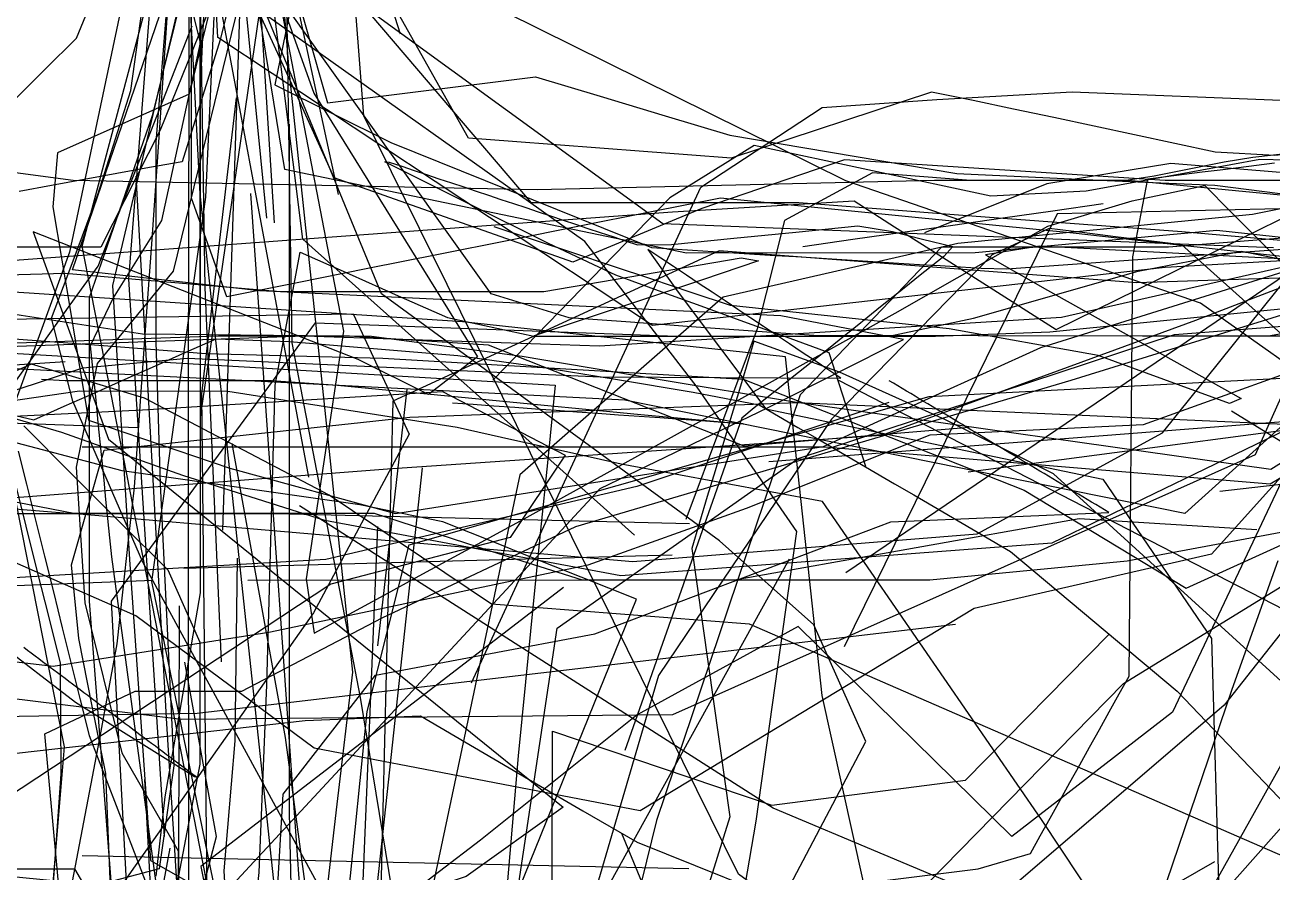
# Model space of a CAD drawing. Header units: metres. Extents: x 30 to 6769, y 117 to 5736.
# Drawn here: x 2122.5 to 2499.1, y 4783.3 to 5039.3 of the extents above; entities that cross this region are included whole.
import ezdxf

# ---------------------------------------------------------------- set-up
doc = ezdxf.new("R2010")
doc.units = ezdxf.units.M
for name, color, linetype in [('FLOOR_0', 1, 'Continuous'), ('FLOOR_1', 2, 'Continuous'), ('FLOOR_2', 3, 'Continuous')]:
    doc.layers.add(name, color=color, linetype=linetype)

msp = doc.modelspace()

# ---------------------------------------------------------------- linework, layer by layer
at = {"layer": 'FLOOR_0', "color": 4}
for points in [[(2383.32, 4925.18), (2345.27, 4912.49), (2307.22, 4899.8), (2213.31, 4877.74), (1992.31, 4864.79)], [(2189.79, 4871.5), (2336.79, 4871.61), (2440.87, 4890.13), (2494.49, 4886.78)], [(2322.96, 4784.27), (2139.76, 4788.2)]]:
    msp.add_lwpolyline(points, dxfattribs=at)
at = {"layer": 'FLOOR_0', "color": 7}
msp.add_lwpolyline([(2170.41, 4875.19), (2317.93, 4879.13)], dxfattribs=at)
at = {"layer": 'FLOOR_0', "color": 5}
msp.add_lwpolyline([(2403.44, 4858.08), (2174.45, 4831.24), (2072.8, 4829.54)], dxfattribs=at)
at = {"layer": 'FLOOR_0', "color": 2}
msp.add_lwpolyline([(2155.3, 3846.87), (2164.72, 4000.66), (2176.66, 4160.08), (2195.54, 4349.02), (2238.57, 4461.02), (2360.45, 4637.18), (2544.7, 4845.08)], dxfattribs=at)
at = {"layer": 'FLOOR_0', "color": 3}
msp.add_lwpolyline([(2055.73, 4812), (2207.08, 4829.15), (2241.87, 4830.48), (2258.22, 4820.94), (2274.58, 4811.39), (2290.94, 4801.84), (2307.3, 4792.3), (2413.46, 4749.62), (2585.04, 4686.1)], dxfattribs=at)
at = {"layer": 'FLOOR_1', "color": 2}
for points in [[(2180.64, 4508.45), (2201.94, 4545.62), (2249.19, 4599.45), (2281.72, 4614.24), (2314.25, 4629.04), (2343.24, 4798.7), (2355.57, 4886.26), (2325.43, 4929.82), (2291.52, 4973.83), (2195.37, 5042.2), (2186.25, 5140.41), (2199.75, 5207.94), (2192.22, 5374.19), (2183.63, 5490.9), (2181.09, 5520.32), (2179.79, 5534.64), (2178.49, 5548.95), (2177.19, 5563.26), (2175.89, 5577.58), (2213.28, 5621.05), (2202.98, 5641.67), (2178.83, 5649.87), (2102.68, 5622.68), (1902.63, 5579.91)], [(2164.55, 4794.03), (2153.87, 4962.45), (2168.71, 5153.52), (2155.3, 5315.62), (2133.3, 5488.74), (1994.49, 5589.45), (1826.42, 5535.64), (1730.72, 5413.69)], [(2306.58, 4885.16), (2206.37, 4974.6), (2188.83, 5114.31), (2222.37, 5190.23), (2226.09, 5344.31)], [(2144.51, 5159.45), (2175.42, 5033.88), (2163.66, 4980.17), (2149.08, 4956.83), (2142.18, 4942.37), (2142.76, 4936.57), (2143.34, 4930.76), (2143.92, 4924.96), (2144.5, 4919.16), (2145.08, 4913.35), (2145.66, 4907.55), (2146.24, 4901.75), (2146.82, 4895.94), (2147.4, 4890.14), (2147.98, 4884.34), (2148.56, 4878.53), (2162, 4779.99)], [(2206.72, 5137.66), (2181.38, 5034.78), (2169.93, 4997.99), (2160.07, 4996.2), (2150.22, 4994.41), (2140.37, 4992.61), (2130.51, 4990.82), (2120.66, 4989.03)], [(2622.46, 4772.71), (2649.54, 4942.42), (2597.73, 4973.42), (2466.81, 4966.04), (2311.98, 4948.48), (2180.73, 5035.57), (2175.42, 5133.02)], [(2188.83, 5091.62), (2182.12, 4886.6)], [(2210.01, 4508.85), (2220.87, 4544.62), (2246.2, 4553.83), (2271.53, 4563.05), (2332.86, 4573.18), (2411.29, 4576.27), (2470.42, 4581.42), (2584.83, 4676.06), (2619.36, 4712.32), (2621.68, 4727.37), (2623.99, 4742.43), (2626.31, 4757.49), (2628.62, 4772.54), (2630.94, 4787.6), (2565.91, 4892.78), (2477.45, 4955.26), (2370.32, 4992.17), (2185.36, 5083.96)], [(2545.46, 4970.33), (2471.88, 4976.84), (2405.68, 4981.78), (2356.18, 4985.57), (2342.72, 4985.57), (2329.26, 4985.57), (2315.8, 4985.57), (2302.33, 4985.57), (2288.87, 4985.57), (2275.41, 4985.57), (2195.62, 5079.29)], [(2510.24, 5001.17), (2493.27, 4999.28), (2484.67, 4997.8), (2477.63, 4996.39), (2470.58, 4994.98), (2463.53, 4993.57), (2455.07, 4992.28), (2431.6, 4992.28), (2408.14, 4992.28), (2378.41, 4994.6), (2351.82, 4980.27), (2343.61, 4947.44), (2322.07, 4889.86)], [(2636.96, 4911.88), (2634.36, 4930.26), (2630.13, 4935.9), (2625.91, 4941.53), (2621.69, 4947.16), (2617.46, 4952.8), (2613.24, 4958.43), (2609.02, 4964.06), (2604.79, 4969.7), (2600.57, 4975.33), (2592.63, 4979.92), (2578.45, 4982.76), (2564.28, 4985.59), (2550.11, 4988.43), (2535.94, 4991.26), (2506.49, 4994.31), (2468.51, 4997.48), (2431.08, 4991.26), (2394.15, 4976.49)], [(2154.85, 4748.23), (2148.59, 4865.13), (2210.25, 4949.31), (2319.22, 4945.31), (2329.91, 4945.31), (2340.61, 4945.31), (2351.31, 4945.31), (2362, 4945.31), (2372.7, 4945.31), (2383.39, 4945.31), (2408.91, 4950.71), (2458.65, 4964.93), (2489.85, 4970.96), (2501.9, 4968.55)], [(2178.61, 4326.81), (2168.01, 4481.62), (2239.45, 4562.38), (2355.07, 4566.06), (2419.96, 4562.07), (2438.99, 4563.64), (2429.68, 4578.55), (2420.36, 4593.46), (2411.05, 4608.37), (2297.82, 4656.95), (2258.26, 4686.75), (2243.62, 4699.76), (2228.99, 4712.78), (2214.35, 4725.79), (2201.13, 4823.93), (2184.99, 4912.79)], [(2120.41, 4910.48), (2122.9, 4900.53), (2125.61, 4889.67), (2128.32, 4878.82), (2131.03, 4867.97), (2133.74, 4857.11), (2136.46, 4846.26), (2139.17, 4835.4), (2141.88, 4824.55), (2155.41, 4789.35), (2168.95, 4754.12), (2230.32, 4663.12), (2299.05, 4642.04), (2312.14, 4636.09), (2325.24, 4630.13), (2338.33, 4624.18), (2351.42, 4618.23), (2364.51, 4612.27), (2392.97, 4601.43), (2432.21, 4587.15), (2464.4, 4582.98), (2493.68, 4582.98), (2503.06, 4581.83)], [(2567.79, 4907.96), (2483.28, 4898.28)]]:
    msp.add_lwpolyline(points, dxfattribs=at)
at = {"layer": 'FLOOR_1', "color": 1}
for points in [[(2123.08, 5589.45), (2385.56, 5560.18), (2502.62, 5460.85), (2336.84, 5283.31), (2332.45, 5256.69), (2359.75, 5243.94), (2387.06, 5231.19), (2446.43, 5211.34), (2587.86, 4995.54), (2472.78, 4891.63), (2303.6, 4925.92), (2046.58, 4939.14), (1991.19, 4942.84), (1811.98, 4931.27)], [(2235.87, 5036.53), (2192.39, 5172.66), (2319.72, 5200.28), (2363.2, 5288.07), (2357, 5362.36), (2344.61, 5377.86), (2278.83, 5430.75), (2089.69, 5585.53), (1881.05, 5589.81)], [(1669.07, 5536.97), (1895.52, 5569.32), (2141.95, 5574.25), (2202.24, 5326.91), (2172.71, 5061.95), (2148.89, 4960.6), (2154.07, 4877.77), (2160.39, 4786.79), (2351.32, 4678.64), (2547.77, 4713.96), (2560.95, 4727.91), (2555.77, 4723.89), (2550.6, 4719.86), (2545.42, 4715.83), (2540.25, 4711.8), (2535.07, 4707.78), (2529.9, 4703.75), (2524.72, 4699.72), (2519.54, 4695.7), (2514.37, 4691.67), (2509.19, 4687.64), (2503.53, 4683.42), (2301.48, 4599.07)], [(2374.23, 4519.16), (2362.56, 4535.21), (2350.9, 4551.25), (2339.24, 4567.3), (2327.58, 4583.34), (2243.79, 4719.09), (2158.08, 4876.99), (2136.9, 4925.64), (2130.49, 4950.7), (2135.16, 4963.16), (2139.83, 4975.62), (2144.5, 4988.08), (2154.46, 5019.55), (2175.42, 5169.97)], [(2513.22, 4654.69), (2338, 4782.65), (2224.77, 5011.89), (2213.79, 5154.36)], [(2168.71, 5150.14), (2163.6, 5101.79), (2135.91, 4970.62), (2115.83, 4915.39), (2119.28, 4901.59), (2122.72, 4887.79), (2126.17, 4873.99), (2129.62, 4860.19), (2133.07, 4846.39), (2133.26, 4813.02), (2128.77, 4748.61), (2138.9, 4677.66), (2141.55, 4573.57), (2136.76, 4631.08), (2166.35, 4790.5)], [(2188.83, 5103.52), (2213.85, 5015.74), (2276.64, 5023.63), (2296.2, 5017.76), (2315.76, 5011.88), (2335.33, 5006.01), (2403.91, 4994.44), (2449.25, 4992.28), (2481.83, 4990.86), (2506.3, 4987.8)], [(2504.69, 4992.28), (2466.86, 4992.28), (2369.93, 4998.54), (2326.86, 4983.84), (2287.96, 4967.62), (2215.87, 4993.15), (2202.52, 5022.54), (2189.16, 5051.93)], [(2186.25, 5017.26), (2175.73, 4927.87), (2178.14, 4700.43)], [(2289.35, 4769.16), (2410.35, 4784.27), (2426.12, 4788.9), (2429.1, 4794.26), (2432.08, 4799.62), (2435.05, 4804.98), (2438.03, 4810.34), (2441.01, 4815.7), (2443.98, 4821.06), (2446.96, 4826.42), (2449.93, 4831.77), (2452.91, 4837.13), (2455.89, 4842.49), (2457.09, 4969.27), (2461.61, 4992.84), (2467.08, 4993.53), (2472.54, 4994.21), (2478.01, 4994.9), (2483.47, 4995.58), (2488.94, 4996.26), (2494.41, 4996.95), (2499.87, 4997.63)], [(2179.8, 4599.14), (2165.31, 4828.13), (2156.03, 4993.59)], [(2448.04, 4985.23), (2432.93, 4983.07), (2417.81, 4980.91), (2402.7, 4978.75), (2387.59, 4976.59), (2372.48, 4974.43), (2357.37, 4972.27)], [(2214.85, 4534.52), (2212.06, 4552.67), (2209.27, 4570.81), (2206.48, 4588.96), (2203.69, 4607.1), (2255.03, 4669.34), (2283.14, 4857.04), (2355.95, 4908.27), (2469.65, 4945.76), (2494.41, 4947.67), (2519.18, 4949.57)], [(2168.71, 4540.02), (2167.51, 4745.28), (2180.34, 4794.09), (2170.77, 4846.78)]]:
    msp.add_lwpolyline(points, dxfattribs=at)
at = {"layer": 'FLOOR_1', "color": 4}
for points in [[(2204.77, 4358.28), (2208.95, 4557.15), (2208.95, 4695.64), (2212.07, 4763.87), (2216.77, 4803.78), (2221.46, 4843.68), (2202.28, 5025.64), (2193.09, 5139.14), (2195.54, 5271.25), (2214.32, 5315.44), (2226.71, 5376.28), (2108.7, 5535.43), (1963.55, 5583.03), (1879.58, 5561.68), (1862.76, 5559.58), (1845.95, 5557.48), (1829.13, 5555.37), (1812.31, 5553.27), (1795.49, 5551.16), (1766.84, 5546.92), (1577.11, 5493.6), (1469.7, 5469.35), (1293, 5523.12)], [(2182.12, 4413.78), (2194.78, 4568.26), (2202.15, 4738.32), (2175.42, 4988.26), (2169.37, 5105.1), (2168.71, 5235.9)], [(2164.18, 5170.92), (2175.42, 5049.34), (2176.82, 4959.95), (2181.74, 4846.82)], [(2195.54, 4980.94), (2179.2, 5146.06)], [(2565.51, 4981.77), (2455.67, 4992.28), (2397.17, 4992.28), (2277.12, 4989.48), (2136.98, 4992.28), (2099.87, 4997.21), (2109.4, 5006.75), (2118.94, 5016.29), (2128.47, 5025.82), (2138, 5035.36), (2174.82, 5124.91)], [(2188, 5121.93), (2160.85, 5011.87), (2141.89, 4956.86), (2141.89, 4949.81), (2141.89, 4942.76), (2141.89, 4935.7), (2141.89, 4928.65), (2141.89, 4921.6), (2141.89, 4914.54), (2141.89, 4907.49), (2141.89, 4900.44), (2141.89, 4893.38), (2141.89, 4886.33), (2141.89, 4879.28), (2141.89, 4872.22), (2141.89, 4865.17), (2148.59, 4777.93)], [(2208.17, 4902.63), (2172.09, 5096.02)], [(2167.44, 5072.28), (2162, 5003.88), (2162, 4973.73), (2162, 4943.58), (2163.29, 4900.49), (2167.4, 4815.37), (2162.97, 4784.31), (2144.36, 4779.33), (2121.83, 4781.58), (2099.29, 4783.84), (2103.93, 4784.27), (2115.08, 4784.27), (2126.22, 4784.27), (2137.37, 4784.27), (2142.64, 4775.26), (2143.9, 4760.1), (2145.16, 4744.94), (2146.42, 4729.78), (2147.69, 4714.63), (2156.75, 4689.07), (2196.74, 4626.31), (2291.13, 4548.38), (2339.75, 4535.96), (2352.05, 4511.35)], [(2119.38, 4931.23), (2127.76, 4942.97), (2136.14, 4954.71), (2144.53, 4966.45), (2172.91, 5039.06)], [(2202.24, 5009.32), (2202.24, 4801.16), (2206.98, 4594.43)], [(2190.6, 4988.35), (2207.82, 4744.21)], [(2516.25, 4933.09), (2471.89, 4972.82), (2461.85, 4974.07), (2451.81, 4975.33), (2441.77, 4976.58), (2431.73, 4977.84), (2414.6, 4969.89), (2366, 4920.16), (2313.77, 4842.73), (2279.81, 4726.51)], [(2625.31, 4883.19), (2620.89, 4942.83), (2602.49, 4950.19), (2584.09, 4957.56), (2565.68, 4964.93), (2458.23, 4961.43), (2332.08, 4971.02), (2233.59, 4925.58), (2229.07, 4740.67)], [(2161.54, 4532.09), (2160.17, 4540.32), (2158.8, 4548.55), (2157.43, 4556.78), (2156.06, 4565), (2153.01, 4594.71), (2148.59, 4646.83), (2148.59, 4672.24), (2148.59, 4697.65), (2148.59, 4723.06), (2148.59, 4771.25), (2146.86, 4813.09), (2142.78, 4833.46), (2138.71, 4853.84), (2136.5, 4876.12), (2146.4, 4910.79), (2238.7, 4920.78), (2355.67, 4925.18), (2507.47, 4918.47)], [(2188.51, 4533.71), (2215.09, 4598.32), (2263.61, 4596.97), (2308.27, 4576.34), (2308.07, 4577.01), (2285.88, 4588.11), (2263.7, 4599.21), (2241.51, 4610.3), (2137.5, 4574.07), (2107.48, 4571.7), (2124.52, 4615.32), (2147.6, 4689.24), (2129.58, 4718.09), (2097.5, 4711.63), (2143.21, 4720.36), (2156.07, 4751.24), (2168.93, 4782.11), (2175.42, 4815.91), (2175.42, 4852.7), (2165.67, 4874.54), (2151.15, 4889.07), (2136.63, 4903.6), (2122.1, 4918.13)], [(1508.84, 3868.37), (1521.01, 3957.92), (1568.1, 4002.85), (1713.46, 3969.88), (1844.37, 3940.24), (1963.98, 3951.12), (2052.69, 3998.11), (2151.41, 4177.53), (2175.42, 4375.25), (2184.39, 4480.26), (2198.28, 4549.73), (2207.36, 4595.15), (2215.9, 4639.58), (2218.73, 4673.53), (2221.55, 4707.47), (2229.07, 4887.75)], [(2383.32, 4524.99), (2383.32, 4567.37), (2368.49, 4635.98), (2302.75, 4794.92)]]:
    msp.add_lwpolyline(points, dxfattribs=at)
at = {"layer": 'FLOOR_1', "color": 6}
for points in [[(2063.44, 5576.98), (2140.06, 5522.96), (2159.18, 5432.84), (2174.63, 5231.05), (2181.29, 5081.17), (2177.02, 4987.27), (2160.72, 4871.14), (2190.52, 4725.75)], [(2106.02, 4127.22), (2192.47, 4292.88), (2200.85, 4431.93), (2204.34, 4541.58), (2171.94, 4737.93), (2171.84, 4929.62), (2172.36, 5158.04), (2176.01, 5187.23), (2178.99, 5232.63), (2187.1, 5331.4), (2229.01, 5443.17)], [(2321.65, 4532.71), (2315.87, 4539.33), (2310.08, 4545.95), (2304.29, 4552.56), (2298.5, 4559.18), (2292.72, 4565.8), (2263.19, 4611.57), (2177.24, 4780.62), (2139.74, 4972.48), (2185.72, 5145.45)], [(2537.03, 4961.61), (2629.17, 5012.19), (2596.87, 5009.11), (2564.57, 5006.03), (2532.26, 5002.96), (2499.96, 4999.88), (2481.96, 5000.85), (2469.77, 5003.46), (2457.58, 5006.07), (2445.4, 5008.69), (2433.21, 5011.3), (2421.02, 5013.91), (2408.83, 5016.52), (2396.29, 5018.97), (2335.75, 4999.04), (2322.53, 5000.05), (2309.31, 5001.07), (2296.09, 5002.09), (2282.87, 5003.11), (2269.65, 5004.12), (2256.43, 5005.14), (2201, 5103.67)], [(2188.83, 5087.5), (2172.06, 5018.37), (2132.25, 5000.67), (2130.9, 4984.4), (2133.59, 4968.27), (2136.28, 4952.15), (2138.96, 4936.03), (2141.65, 4919.9), (2184.32, 4905.41), (2234.36, 4891.63), (2363.64, 4911.96), (2380.05, 4919.43), (2396.46, 4926.89), (2412.87, 4934.35), (2429.28, 4941.81), (2566.87, 4984.82)], [(2182.12, 4340.07), (2183.07, 4480.45), (2161.33, 4524.97), (2152.45, 4556.04), (2141.89, 4678.79), (2128.47, 4825.1), (2155.71, 4837.95), (2187.95, 4837.95), (2230.36, 4860.12), (2288.82, 4887.71), (2438.43, 4931.96), (2556.92, 4968.72), (2634.88, 4980.09), (2678.82, 4934.82), (2660.39, 4816.74), (2637.16, 4667.83), (2523.81, 4546.44), (2393.29, 4708.94)], [(2612.3, 4965.97), (2498.02, 4945.31)], [(2448.65, 4534.34), (2438.55, 4535.26), (2424.39, 4537.37), (2391.52, 4544.96), (2358.64, 4552.55), (2302.63, 4637.37), (2293.78, 4770.14), (2353.36, 4877.96)], [(2285.15, 4869.32), (2175.55, 4784.93), (2198.22, 4671.56)]]:
    msp.add_lwpolyline(points, dxfattribs=at)
at = {"layer": 'FLOOR_1', "color": 3}
for points in [[(1961.22, 5572.71), (2149.38, 5554.13), (2200.02, 5366.84), (2222.36, 5236), (2200.83, 5085.15), (2203.07, 4943.26), (2223.73, 4836.07), (2247.52, 4690.28), (2246.45, 4551.48), (2200.43, 4448.84), (2182.12, 4248.03), (2182.12, 4156.82), (2114.69, 4046.01), (1940.44, 4006.31)], [(2232.08, 4532.89), (2237.56, 4542.49), (2243.04, 4552.08), (2248.52, 4561.68), (2322.73, 4720.84), (2376.41, 4822.75), (2360.71, 4858.06), (2332.25, 4883.37), (2230.12, 4958.1), (2178.77, 5082.86), (2200.52, 5175.85), (2215.66, 5249.11), (2240.36, 5299.28), (2341.21, 5282.87), (2482.94, 5277.37), (2578.39, 5322.23), (2604.63, 5377.42)], [(2182.87, 5180.62), (2175.42, 5020.46), (2175.42, 4955.47), (2175.42, 4946.69), (2175.42, 4937.91), (2175.42, 4929.13), (2175.42, 4920.35), (2175.42, 4911.57), (2175.42, 4902.8), (2175.42, 4894.02), (2175.42, 4885.24), (2175.42, 4876.46), (2175.42, 4867.68), (2164.73, 4805.99), (2162, 4782.05)], [(2175.42, 4952.41), (2175.42, 5123.73)], [(2174.87, 4768.38), (2296.16, 4899.19), (2346.88, 4923.73), (2387.83, 4944.21), (2350.71, 4951.38), (2193.31, 4958.98), (2185.24, 4959.87), (2177.17, 4960.77), (2169.1, 4961.67), (2161.02, 4962.57), (2152.95, 4963.46), (2144.88, 4964.36), (2136.81, 4965.26), (2174.51, 5075.41)], [(2189.87, 5073.32), (2163.31, 5007.48), (2145.33, 4972.15), (2140.09, 4972.15), (2134.85, 4972.15), (2129.61, 4972.15), (2124.37, 4972.15), (2119.13, 4972.15)], [(2502.92, 4969.24), (2470.97, 4972.8), (2439.02, 4976.35), (2403.52, 4979.91), (2368.01, 4983.46), (2332.51, 4987.01), (2311.21, 4982.75), (2289.91, 4978.48), (2268.61, 4974.22), (2247.3, 4969.95), (2226, 4965.69), (2204.7, 4961.42), (2183.4, 4957.16), (2172.75, 4987.01), (2172.75, 5050.99)], [(2503.58, 4998.47), (2495.38, 4998.63), (2469.14, 4993.86), (2442.91, 4989.09), (2414.18, 4987.58), (2378.44, 4995.24), (2342.71, 5002.9), (2317.22, 4987.02), (2263.77, 4931.93)], [(2621.83, 4534.24), (2626.66, 4542.7), (2631.49, 4551.17), (2636.32, 4559.63), (2638.16, 4710.51), (2636.64, 4718.1), (2635.12, 4725.69), (2633.61, 4733.27), (2632.09, 4740.86), (2622.66, 4806.08), (2617.09, 4972.25), (2595.31, 4974.42), (2573.54, 4976.6), (2551.77, 4978.78), (2467.78, 4972.15), (2399.26, 4972.15), (2356.59, 4927.58), (2313.21, 4798.92), (2263.71, 4597.71), (2204.49, 4408.64)], [(2114.85, 4919.02), (2134.34, 4821.16), (2130.71, 4777.6)], [(2613.09, 4844.96), (2486.87, 4922.55)], [(2219.05, 4688.48), (2242.48, 4905.48)]]:
    msp.add_lwpolyline(points, dxfattribs=at)
at = {"layer": 'FLOOR_1', "color": 7}
for points in [[(2197.8, 4979.47), (2188.2, 5131.64), (2200.62, 5216.55), (2202.24, 5398.76)], [(2155.95, 5169.65), (2209.71, 5018.74), (2259.17, 4939.05), (2244.32, 4927.62), (2223.12, 4938.22), (2124.96, 4976.79), (2147.72, 4914.16), (2285.01, 4802.94), (2255.73, 4781.98), (2204.44, 4764.88), (2119.78, 4765.66), (2119.11, 4717.05), (2126.87, 4678.21), (2176.45, 4592.27), (2137.89, 4564.21), (2093.81, 4542.72), (2083.49, 4534.88), (2085.93, 4525.12)], [(2190.96, 5062.01), (2167.26, 4964.95), (2144.24, 4936.97), (2137.97, 4905.62), (2140.56, 4864.7), (2151.74, 4819.29), (2168.71, 4789.71), (2168.71, 4769.05), (2168.71, 4748.39), (2168.71, 4727.73), (2159.56, 4660.08), (2223.87, 4610.01), (2260.03, 4614.53), (2297.81, 4618.71), (2336.89, 4622.62), (2358.98, 4634.81), (2377.88, 4648.56), (2396.78, 4662.31), (2415.67, 4676.06), (2440.67, 4710.96), (2472.55, 4763.28), (2562.29, 4923.73)], [(2257.32, 4840.45), (2326.55, 4990.29), (2363.27, 5014.33), (2397.85, 5016.8), (2438.71, 5019.12), (2504.22, 5016.53), (2516.45, 5011.94), (2528.69, 5007.35), (2540.92, 5002.76), (2565.77, 4998.99), (2619.09, 4995.54), (2636.17, 4987.95), (2653.25, 4980.35), (2670.33, 4972.76), (2631.46, 4799.5), (2665.03, 4592.91), (2666.98, 4541.68), (2649.21, 4540.07), (2631.45, 4538.45), (2613.68, 4536.83), (2585.93, 4536.01), (2547.82, 4536.01), (2458.26, 4536.01), (2386.57, 4530.16)], [(2559.6, 4985.02), (2434.21, 4982.28), (2369.9, 4851.36)], [(2564.79, 4965.32), (2428.9, 4972.42), (2412.57, 4969.81), (2431.25, 4959.12), (2489.72, 4926.43), (2486.25, 4924.94), (2466.4, 4932.16), (2446.55, 4939.39), (2401.62, 4947.51), (2335.56, 4954.53), (2323.66, 4958.5), (2311.76, 4962.46), (2299.87, 4966.43), (2287.97, 4970.4), (2276.07, 4974.37), (2264.17, 4978.34)], [(2229.07, 4851.63), (2237.85, 4929.28)], [(2175.54, 3898.1), (2183.84, 4004.68), (2207.75, 4088), (2226.73, 4126.45), (2219.54, 4146.22), (2212.35, 4166), (2205.16, 4185.78), (2194.61, 4271.15), (2191.65, 4426.87), (2166.18, 4522.81), (2153.87, 4528.75), (2161.25, 4518.59), (2168.64, 4508.43), (2176.02, 4498.27), (2183.41, 4488.11), (2190.8, 4477.95), (2198.18, 4467.79), (2202.11, 4380.69), (2195.58, 4335.03), (2200.27, 4522.16), (2188.83, 4677.21), (2182.63, 4783.62), (2185.9, 4822.94), (2186.6, 4878.14)], [(2175.42, 4451.56), (2175.42, 4556), (2168.71, 4709.81), (2169.15, 4863.8)]]:
    msp.add_lwpolyline(points, dxfattribs=at)
at = {"layer": 'FLOOR_1', "color": 5}
for points in [[(2244.45, 5186.24), (2193.13, 5042.28), (2175.42, 4920.75)], [(2217.12, 4988.08), (2183.39, 5144.47)], [(2219.14, 5124.99), (2197.97, 5021.26), (2232.91, 5003.78), (2311.65, 4972.02), (2317.88, 4971.63), (2324.1, 4971.24), (2330.33, 4970.85), (2336.55, 4970.46), (2342.78, 4970.07), (2349.01, 4969.68), (2355.23, 4969.29), (2361.46, 4968.9), (2367.68, 4968.51), (2373.91, 4968.13), (2380.13, 4967.74), (2386.36, 4967.35), (2392.59, 4966.96), (2398.81, 4966.57), (2405.04, 4966.18), (2411.26, 4965.79), (2419.02, 4965.59), (2440.2, 4967.11), (2461.39, 4968.62), (2482.58, 4970.14), (2503.76, 4971.65)], [(2539.04, 4971.1), (2482.39, 4977.17), (2409.41, 4970.49), (2322.29, 4970.38), (2200.95, 4995.62), (2180.41, 5121.59)], [(2167.49, 5074.62), (2162.97, 5006.8), (2160.63, 4973.05), (2158.89, 4948.59), (2157.14, 4924.13), (2155.39, 4899.67), (2153.66, 4883.56), (2151.92, 4867.93), (2150.19, 4852.3), (2144.89, 4823.13), (2130.27, 4746.67)], [(2499.57, 4971.96), (2315.07, 4979.25), (2187.68, 5072.04)], [(2529.03, 4945.31), (2494.5, 4945.31), (2459.96, 4945.31), (2360.72, 4945.49), (2342.25, 4946.81), (2323.78, 4948.13), (2305.3, 4949.45), (2286.83, 4950.77), (2263.29, 4958.04), (2186.07, 5066.47)], [(2199.74, 5044.96), (2218.65, 4946.74), (2207.37, 4871.89), (2209.77, 4855.48), (2220.34, 4861.25), (2230.91, 4867.02), (2241.48, 4872.79), (2252.05, 4878.55), (2262.62, 4884.32), (2273.19, 4890.09), (2385.22, 4952.2), (2431.4, 4978.53), (2456.8, 4986.15), (2478.74, 4990.75), (2486.54, 4982.95), (2494.33, 4975.15), (2502.12, 4967.36)], [(2565.87, 4996.6), (2493.19, 4982.06), (2404.23, 4973.24), (2333.29, 4957.01), (2271.94, 4903.32), (2236.43, 4735.82), (2213.01, 4607.3), (2221.1, 4494.06)], [(2333.87, 4530.03), (2243.05, 4541.6), (2162, 4566.07), (2162, 4587), (2162, 4607.93), (2162, 4628.85), (2156.94, 4692.39), (2175.02, 4730.2), (2190.16, 4756.03), (2193.18, 4783.18), (2195.54, 4839.87), (2198.07, 4930.44), (2205.59, 4970.66), (2220.4, 4964.08), (2235.21, 4957.49), (2250.02, 4950.91), (2276.15, 4945.31), (2349.3, 4945.31), (2373.38, 4945.31), (2397.46, 4945.31), (2432.02, 4946.57), (2512.84, 4954.61)], [(2176.45, 4530.3), (2180.39, 4559.91), (2184.34, 4589.51), (2188.28, 4619.11), (2220.09, 4775.16), (2225.76, 4831.79), (2238.45, 4882.24), (2395.57, 4927.02), (2527.44, 4933.84)], [(2197.4, 4755.53), (2200.41, 4806.84), (2228.31, 4842.84), (2294.54, 4855.27), (2384, 4889.12), (2449.77, 4892), (2448.47, 4892.78), (2447.17, 4893.56), (2445.87, 4894.34), (2444.57, 4895.12), (2443.27, 4895.9), (2441.97, 4896.68), (2440.67, 4897.46), (2439.37, 4898.24), (2438.07, 4899.02), (2436.77, 4899.8), (2435.47, 4900.58), (2434.17, 4901.36), (2432.87, 4902.15), (2431.57, 4902.93), (2430.27, 4903.71), (2428.97, 4904.49), (2427.67, 4905.27), (2426.37, 4906.05), (2425.07, 4906.83), (2423.77, 4907.61), (2422.47, 4908.39), (2421.17, 4909.17), (2419.87, 4909.95), (2418.57, 4910.73), (2417.27, 4911.51), (2415.97, 4912.29), (2414.67, 4913.07), (2413.36, 4913.85), (2412.06, 4914.63), (2410.76, 4915.42), (2409.46, 4916.2), (2408.16, 4916.98), (2406.86, 4917.76), (2405.56, 4918.54), (2404.26, 4919.32), (2402.96, 4920.1), (2401.66, 4920.88), (2400.36, 4921.66), (2399.06, 4922.44), (2397.76, 4923.22), (2396.46, 4924), (2395.16, 4924.78), (2393.86, 4925.56), (2392.56, 4926.34), (2391.26, 4927.12), (2389.96, 4927.9), (2388.66, 4928.68), (2387.36, 4929.47), (2386.06, 4930.25), (2384.76, 4931.03), (2383.46, 4931.81)], [(2166.72, 4228.15), (2175.42, 4375.52), (2175.42, 4446.32), (2175.42, 4493.05), (2168.71, 4623.13), (2158.64, 4811.31)]]:
    msp.add_lwpolyline(points, dxfattribs=at)
at = {"layer": 'FLOOR_2', "color": 6}
for points in [[(1762.46, 5611.9), (1953.46, 5590.57), (2127.34, 5612.05), (2240.15, 5594.77), (2310.31, 5604.27), (2350.25, 5612.3), (2373.94, 5600.45), (2390.81, 5550.31), (2449.09, 5372.49), (2569.63, 5232.77), (2640.23, 5081.42), (2550.53, 4923.08), (2407.34, 4904.14)], [(2561.69, 5121.18), (2573.1, 5006.86), (2526.35, 4942.23), (2460.14, 4918.47), (2395.69, 4915.37), (2340.3, 4893.2), (2292.45, 4876.02), (2260.34, 4869.26), (2228.22, 4862.5), (2196.11, 4855.73), (2130.94, 4845.44), (2021.87, 4858.33), (1830.66, 4871.5)], [(2654.42, 5062.76), (2647.62, 4994.15), (2636.77, 4896.11), (2631.46, 4762.58), (2625.99, 4637.34), (2577.29, 4643.43), (2528.6, 4649.52), (2429.5, 4799.23), (2363.31, 4895.27), (2302.47, 4906.62), (2285.97, 4910.29), (2269.46, 4913.96), (2252.95, 4917.64), (2183.68, 4928.55), (2138.89, 4928.59), (2107.84, 4924.15), (2076.79, 4919.71)], [(2638.17, 5044.11), (2624.33, 4905.91), (2616.42, 4799.93), (2593.78, 4754.56), (2534.46, 4811.29), (2433.11, 4903.63), (2400.49, 4919.95), (2368.47, 4934.42), (2342.61, 4943.74), (2340.26, 4935.92), (2337.92, 4928.09), (2335.57, 4920.26), (2333.22, 4912.43), (2330.87, 4904.6), (2328.53, 4896.77), (2326.18, 4888.95), (2323.83, 4881.12), (2335.35, 4799.97), (2298.48, 4681.62), (2197.27, 4643.5)], [(2127.46, 4932.26), (2134.64, 4931.89), (2140.88, 4931.89), (2147.11, 4931.89), (2153.34, 4931.89), (2159.57, 4931.89), (2165.8, 4931.89), (2172.04, 4931.89), (2178.27, 4931.89), (2184.5, 4931.89), (2190.73, 4931.89), (2196.96, 4931.89), (2216.86, 4930.43), (2308.5, 4921.62), (2339.32, 4918.74), (2333.05, 4919.19), (2326.78, 4919.64), (2320.51, 4920.08), (2314.24, 4920.53), (2307.98, 4920.98), (2301.71, 4921.43), (2295.44, 4921.88), (2289.17, 4922.32), (2282.91, 4922.77), (2276.64, 4923.22), (2270.37, 4923.67), (2264.1, 4924.11), (2257.84, 4924.56), (2251.57, 4925.01)], [(2156.51, 4917.59), (1958.9, 4924.75)]]:
    msp.add_lwpolyline(points, dxfattribs=at)
at = {"layer": 'FLOOR_2', "color": 2}
for points in [[(1259.04, 5592.46), (1369.56, 5602.87), (1479.32, 5606.31), (1644.81, 5606.85), (1895.9, 5589.45), (2140.75, 5596.16), (2322.17, 5517.51), (2430.52, 5371.67), (2432.89, 5343.21), (2435.26, 5314.74), (2429.57, 5257.18), (2555.75, 5213.26), (2618.05, 5076.29), (2599.54, 4971.91), (2554.11, 4921.92), (2484.59, 4833.74), (2415.45, 4774.45), (2348.47, 4802.65), (2205.4, 4894)], [(1519.98, 4931.89), (1671.81, 4931.89), (1764.61, 4944.69), (1884.23, 4944.52), (2002.88, 4917.86), (2137.7, 4891.63), (2306.04, 4877.15), (2410.05, 4885.48), (2466.03, 4916.03), (2578.17, 5055.76), (2553.28, 5204.99)], [(1852.09, 4558.8), (1934.83, 4573.3), (1995.55, 4572.5), (2034.52, 4569.05), (2055.85, 4567.41), (2077.18, 4565.77), (2098.52, 4564.12), (2159.41, 4573.94), (2264.8, 4641.65), (2360.4, 4744.46), (2454.18, 4840.25), (2527.41, 4885.3), (2593.41, 4980.92), (2621.4, 5069.45)], [(2019.29, 4960.94), (2134.59, 4964.27), (2199.65, 4958.73), (2219.54, 4958.73), (2239.42, 4958.73), (2259.31, 4958.73), (2279.2, 4958.73), (2338.71, 4968.91), (2343.98, 4967.98), (2327.05, 4962.33), (2310.12, 4956.68), (2293.19, 4951.04), (2276.25, 4945.39)], [(1415.57, 4919.68), (1553.37, 4953.41), (1660.05, 4879.03), (1713.62, 4858.46), (1774.96, 4885.89), (1801.53, 4922.16), (1805.82, 4914.45), (1810.1, 4906.73), (1814.39, 4899.01), (1818.67, 4891.29), (1822.96, 4883.57), (1827.24, 4875.85), (1831.53, 4868.14), (1829.99, 4767.03), (1826.68, 4670.96), (1938.68, 4577.72), (2089.76, 4591.38), (2165.92, 4651.52), (2281.51, 4725.06), (2281.79, 4825.93), (2348.03, 4803.53), (2406.55, 4811.11), (2449.86, 4855.15)], [(2263.76, 4758.59), (2307.19, 4865.74), (2298.82, 4869.08), (2290.46, 4872.43), (2282.1, 4875.78), (2273.74, 4879.12), (2265.38, 4882.47), (2257.01, 4885.82), (2248.65, 4889.16), (2223.64, 4894.32), (2151.83, 4904.59), (2112.8, 4914.82), (2075.31, 4925.05), (2032.7, 4928.19), (1990.03, 4931.24), (1947.32, 4885.66)], [(2481.72, 4786.38), (2350.07, 4710.75), (2308.82, 4593.32), (2348.68, 4604.71), (2388.54, 4616.1), (2466.81, 4596.4), (2423.88, 4596.4), (2380.95, 4596.4), (2270.96, 4584.07), (2174.72, 4589.64), (2167.66, 4589.14), (2160.61, 4588.63), (2153.55, 4588.13), (2146.49, 4587.62), (2139.44, 4587.12), (2132.38, 4586.61), (2125.32, 4586.11), (2118.26, 4585.61)]]:
    msp.add_lwpolyline(points, dxfattribs=at)
at = {"layer": 'FLOOR_2', "color": 7}
for points in [[(2374.3, 5290.07), (2398.88, 5224.71), (2414.09, 5220.56), (2429.31, 5216.4), (2444.53, 5212.25), (2459.74, 5208.1), (2547.08, 5178.71), (2604.63, 5037.08), (2577.37, 4947.15), (2498.51, 4900.57), (2364.03, 4911.76), (2351.52, 4911.76), (2339.02, 4911.76), (2326.51, 4911.76), (2314, 4911.76), (2301.5, 4911.76), (2288.99, 4911.76), (2276.48, 4911.76), (2263.98, 4911.76), (2139.74, 4911.76)], [(1809.58, 4938.6), (1943.46, 4945.31), (2111.61, 4940.57), (2282.58, 4930.43), (2280.34, 4908.02), (2278.1, 4885.62), (2275.86, 4863.21), (2273.62, 4840.8), (2271.38, 4818.39), (2267.75, 4775.87), (2229.54, 4623.14), (2235.01, 4622.05), (2240.48, 4620.96), (2245.95, 4619.86), (2251.41, 4618.77), (2256.88, 4617.67), (2262.35, 4616.58), (2267.82, 4615.48), (2273.29, 4614.39), (2278.76, 4613.3), (2284.23, 4612.2), (2289.7, 4611.11), (2295.17, 4610.01), (2440.3, 4615.3)], [(2041.39, 4908.83), (2137.74, 4834.67), (2173.7, 4812.19), (2174.34, 4811.93), (2173.2, 4812.78), (2172.06, 4813.63), (2170.93, 4814.48), (2169.79, 4815.33), (2168.66, 4816.19), (2167.52, 4817.04), (2166.39, 4817.89), (2165.25, 4818.74), (2164.12, 4819.59), (2162.98, 4820.45), (2161.84, 4821.3), (2160.71, 4822.15), (2159.57, 4823), (2158.44, 4823.86), (2157.3, 4824.71), (2156.17, 4825.56), (2155.03, 4826.41), (2153.89, 4827.26), (2152.76, 4828.12), (2151.62, 4828.97), (2150.49, 4829.82), (2149.35, 4830.67), (2148.22, 4831.53), (2147.08, 4832.38), (2145.94, 4833.23), (2144.81, 4834.08), (2143.67, 4834.93), (2142.54, 4835.79), (2141.4, 4836.64), (2140.27, 4837.49), (2139.13, 4838.34), (2137.99, 4839.2), (2136.86, 4840.05), (2135.72, 4840.9), (2134.59, 4841.75), (2133.45, 4842.6), (2132.32, 4843.46), (2131.18, 4844.31), (2130.04, 4845.16), (2128.91, 4846.01), (2127.77, 4846.86), (2126.64, 4847.72), (2125.5, 4848.57), (2124.37, 4849.42), (2123.23, 4850.27), (2122.1, 4851.13)]]:
    msp.add_lwpolyline(points, dxfattribs=at)
at = {"layer": 'FLOOR_2', "color": 3}
for points in [[(2546.48, 5217.61), (2570.74, 5059.36), (2559.88, 5018.05), (2549.01, 4976.74), (2435.48, 4950.93), (2295.94, 4942.23), (2206.83, 4945.31), (2103.31, 4941.53)], [(1684.69, 4927.15), (1873.68, 4878.21), (1935.36, 4872.6), (1997.37, 4865.95), (2080.65, 4840.48), (2169.7, 4829.48), (2318.1, 4830.9), (2494.09, 4909.45), (2586.44, 5116.02)], [(2622.85, 5076.81), (2630.72, 4934.53), (2626.68, 4825.92), (2626.43, 4802.89), (2620.07, 4800.99), (2613.71, 4799.08), (2607.35, 4797.17), (2600.98, 4795.26), (2594.62, 4793.35), (2588.26, 4791.44), (2581.9, 4789.53), (2575.54, 4787.62), (2569.17, 4785.71), (2533.08, 4846.93), (2368.27, 4931.89)], [(2370.41, 4873.79), (2524.67, 4978.52)], [(2118.63, 4928.61), (2129.27, 4932.16), (2139.92, 4935.71), (2171.59, 4938.6), (2296.2, 4933), (2368.85, 4932.6), (2364.96, 4935.19), (2361.08, 4937.78), (2357.19, 4940.37), (2353.31, 4942.96), (2349.42, 4945.55), (2345.54, 4948.14), (2341.65, 4950.73), (2337.77, 4953.33), (2333.89, 4955.92), (2330, 4958.51), (2326.12, 4961.1), (2322.23, 4963.69), (2318.35, 4966.28), (2314.46, 4968.87), (2310.58, 4971.46), (2319.4, 4959.01), (2332.8, 4941.13), (2346.2, 4923.26), (2448.03, 4902.09), (2480.77, 4853.85), (2483.1, 4773.5)], [(1925.9, 4945.31), (1987.1, 4945.31), (2103.04, 4950.15), (2221.58, 4952.02), (2238.45, 4915.68), (2209.58, 4861.68), (2124.73, 4741.16), (2042.36, 4613.88), (1945.8, 4594.52), (1834.75, 4579.85)], [(2134.61, 4937.52), (1947.89, 4925.18), (1793.7, 4931.89), (1639, 4931.72), (1641.9, 4926.63), (1644.81, 4921.54), (1647.72, 4916.44), (1650.63, 4911.35), (1653.54, 4906.26), (1656.45, 4901.17), (1659.35, 4896.08), (1662.26, 4890.98), (1665.17, 4885.89), (1826.99, 4878.21), (1987.54, 4864.79), (2161.18, 4871.5)]]:
    msp.add_lwpolyline(points, dxfattribs=at)
at = {"layer": 'FLOOR_2', "color": 5}
for points in [[(2571.91, 5193.91), (2597.8, 5014.81), (2540.37, 4934.92), (2432.55, 4882.71), (2302.37, 4872.85), (2213.07, 4889.6), (2170.13, 4903.11), (2133.59, 4916.16), (2068.54, 4935.14), (1949.92, 4962.02)], [(2564.74, 5112.19), (2559.9, 4970.39), (2519.29, 4920.73), (2347.16, 4907.27)], [(1930.89, 4937.91), (1963.21, 4935.76), (1995.54, 4933.6), (2030.75, 4933.37), (2077.03, 4940.49), (2117.91, 4944.57), (2147.49, 4942.3), (2177.07, 4940.02), (2230.5, 4938.6), (2339.38, 4932.23), (2424.23, 4898.73), (2473.16, 4869.05), (2493.11, 4878.12), (2513.06, 4887.19), (2533, 4896.27), (2585.92, 4958.81), (2609.69, 5069.19)], [(2407.63, 4917.7), (2339.66, 4912.04), (2262.46, 4942.58), (2220.48, 4945.31), (2180.86, 4945.31), (2093.85, 4942.28), (2056.54, 4936.95), (2019.63, 4932.22), (1990.14, 4938.54), (1960.65, 4944.87), (1931.16, 4951.19)], [(2069.09, 4891.63), (2159, 4891.63), (2178.65, 4891.63), (2198.31, 4891.63), (2323.15, 4888.63)]]:
    msp.add_lwpolyline(points, dxfattribs=at)
at = {"layer": 'FLOOR_2', "color": 4}
for points in [[(2568.81, 5150.3), (2590.45, 5037.63), (2582.4, 4963.07), (2578.88, 4903.15), (2602.76, 4816.28), (2593.4, 4721.24), (2508.5, 4649.02), (2414.73, 4637.99), (2425.02, 4643.86), (2442.32, 4651.05), (2436.67, 4655.08), (2431.02, 4659.12), (2425.38, 4663.16), (2419.73, 4667.19), (2414.08, 4671.23), (2408.43, 4675.27), (2402.78, 4679.31), (2397.13, 4683.34), (2363.2, 4836.64), (2352.14, 4939), (2254.63, 4949.63), (2116.09, 4958.73), (2038.77, 4952.02), (1895.73, 4957.94)], [(2543.41, 5096.39), (2534.59, 4972.55), (2505.28, 4961.27), (2475.98, 4950), (2381.18, 4915.29), (2231.91, 4905.05), (2058, 4891.63)], [(2591.22, 5066.69), (2551.88, 4958.35), (2480.81, 4879.41), (2409.17, 4862.94), (2308.23, 4801.76), (2209.85, 4820.73), (2155.91, 4860.73), (2048.77, 4907.98), (1862.98, 4952.66), (1659.13, 4949.75), (1520.58, 4972.15), (1402.35, 4972.15), (1260.63, 4948.88)], [(2376.45, 4905.85), (2365.37, 4940.25), (2352.48, 4944.94), (2339.59, 4949.63), (2326.7, 4954.32), (2313.8, 4959.01), (2300.91, 4963.7), (2280.59, 4973.22), (2255.89, 4985.57), (2231.18, 4997.93), (2232.5, 4997.85), (2236.24, 4996.6), (2239.99, 4995.35), (2243.74, 4994.1), (2247.49, 4992.85), (2251.23, 4991.6), (2254.98, 4990.35), (2258.73, 4989.1), (2262.47, 4987.85), (2266.22, 4986.6), (2269.97, 4985.35), (2273.72, 4984.1), (2277.46, 4982.85), (2281.21, 4981.6), (2284.96, 4980.35), (2288.7, 4979.1), (2292.45, 4977.85), (2296.2, 4976.6), (2299.95, 4975.35), (2303.69, 4974.1), (2307.44, 4972.85), (2317.76, 4972.97), (2336.51, 4974.85), (2355.27, 4976.72), (2374.02, 4978.6), (2384.46, 4976.9), (2393.57, 4974.62), (2402.67, 4972.34), (2399.95, 4969.35), (2396.13, 4966.3), (2392.32, 4963.25), (2388.5, 4960.2), (2384.69, 4957.14), (2380.87, 4954.09), (2377.06, 4951.04), (2373.25, 4947.98), (2369.43, 4944.93), (2365.62, 4941.88), (2361.8, 4938.83), (2357.99, 4935.77), (2354.18, 4932.72), (2350.36, 4929.67), (2346.55, 4926.61), (2342.73, 4923.56), (2338.92, 4920.51), (2303.59, 4820.07)], [(1498.06, 4950.34), (1585.39, 4945.31), (1636.24, 4945.31), (1677.53, 4945.31), (1704.12, 4952.55), (1722.31, 4963.92), (1740.51, 4975.3), (1735.35, 4977.65), (1719.56, 4975.9), (1703.76, 4974.14), (1687.97, 4972.39), (1798.77, 4968.4), (1840.86, 4940.33), (1881.89, 4918.47), (1919.17, 4918.47), (1956.46, 4918.47), (2065.82, 4918.47), (2157.94, 4923.02), (2248.54, 4928.58), (2285.58, 4909.33), (2268.95, 4884.38), (2214.88, 4870.26), (2091.63, 4789.03), (2059.1, 4643.31)], [(2058.24, 4935.8), (2125.16, 4919.98), (2134.34, 4924.06), (2143.52, 4928.15), (2152.7, 4932.23), (2161.88, 4936.31), (2171.06, 4940.39), (2180.25, 4944.48), (2202.33, 4943.63), (2227.73, 4941.51), (2253.14, 4939.39), (2277.33, 4936.14), (2300.81, 4932.23), (2324.28, 4928.32), (2344.24, 4924.5), (2350.08, 4921.1), (2355.91, 4917.69), (2361.75, 4914.29), (2367.58, 4910.88), (2373.42, 4907.47), (2379.25, 4904.07), (2385.09, 4900.66), (2390.93, 4897.26), (2396.76, 4893.85), (2402.6, 4890.45), (2408.43, 4887.04), (2414.27, 4883.63), (2420.1, 4880.23), (2470.45, 4838), (2568.74, 4734.97)]]:
    msp.add_lwpolyline(points, dxfattribs=at)
at = {"layer": 'FLOOR_2', "color": 1}
for points in [[(1924.11, 4940.93), (1938.19, 4944.13), (1952.26, 4947.33), (1966.33, 4950.53), (1980.4, 4953.73), (1994.48, 4956.93), (2008.55, 4960.13), (2022.62, 4963.33), (2036.7, 4966.53), (2050.77, 4969.73), (2109.68, 4967.55), (2318, 4982.86), (2372.87, 4986.12), (2385.09, 4978.34), (2397.3, 4970.57), (2409.51, 4962.79), (2421.72, 4955.02), (2433.94, 4947.24), (2562.45, 5010.57), (2601.13, 5101)], [(1860.3, 4972.54), (2038.16, 4958.73), (2084.64, 4957.22), (2102.98, 4954.4), (2121.31, 4951.57), (2139.64, 4948.75), (2157.98, 4945.93), (2227.09, 4945.31), (2272.61, 4939.17), (2313.73, 4932.31), (2354.84, 4925.46), (2498.7, 4905.07), (2574.49, 4952.46), (2607.3, 5063.33)], [(2604.63, 5027.38), (2506.32, 4910.51), (2469.06, 4831.59), (2420.52, 4794.09), (2356.02, 4857.51), (2307.33, 4830.81), (2260.07, 4792.98), (2148.59, 4707.67), (2168.89, 4612.91), (2144.12, 4600.5), (2103.81, 4597.14), (2045.04, 4596.4), (2006.35, 4596.4), (1982.7, 4596.4), (1959.06, 4596.4), (1935.42, 4596.4), (1911.78, 4596.4)], [(2504.67, 4787.08), (2341.23, 4858.23), (2263.34, 4864.22), (2214.28, 4897.18), (2158.6, 4926.54), (2124.43, 4936.8), (2116.62, 4933.33)], [(2511.98, 4887.85), (2455.3, 4877.28), (2395.76, 4871.5), (2361.81, 4871.5), (2359.08, 4871.5), (2356.35, 4871.5), (2353.62, 4871.5), (2350.89, 4871.5), (2348.16, 4871.5), (2345.43, 4871.5), (2342.7, 4871.5), (2339.97, 4871.5), (2337.24, 4871.5), (2334.51, 4871.5), (2331.78, 4871.5), (2329.05, 4871.5), (2326.32, 4871.5), (2323.59, 4871.5), (2320.86, 4871.5), (2318.13, 4871.5), (2315.4, 4871.5), (2312.67, 4871.5), (2309.94, 4871.5), (2307.21, 4871.5), (2304.48, 4871.5), (2301.75, 4871.5), (2299.02, 4871.5), (2296.29, 4871.5), (2293.56, 4871.5), (2290.83, 4871.5), (2263.33, 4880.21), (2228.05, 4891.63), (2225.25, 4891.63), (2222.44, 4891.63), (2219.64, 4891.63), (2216.83, 4891.63), (2214.02, 4891.63), (2211.22, 4891.63), (2208.41, 4891.63), (2205.6, 4891.63), (2202.8, 4891.63), (2199.99, 4891.63), (2197.18, 4891.63), (2194.38, 4891.63), (2191.57, 4891.63), (2188.77, 4891.63), (2185.96, 4891.63), (2183.15, 4891.63), (2180.35, 4891.63), (2177.54, 4891.63), (2174.73, 4891.63), (2171.93, 4891.63), (2169.12, 4891.63), (2166.31, 4891.63), (2163.51, 4891.63), (2160.7, 4891.63), (2157.89, 4891.63), (2155.09, 4891.63), (2152.28, 4891.63), (2149.48, 4891.63), (2146.67, 4891.63), (2143.86, 4891.63), (2141.06, 4891.63), (2138.25, 4891.63), (2135.44, 4891.63), (2054.51, 4898.34)], [(2500.86, 4877.37), (2486.96, 4838.43), (2454.7, 4743.55), (2452.39, 4604.8), (2477.64, 4575.01), (2497.8, 4573.18), (2517.95, 4571.34)]]:
    msp.add_lwpolyline(points, dxfattribs=at)

doc.saveas('drawing.dxf')
